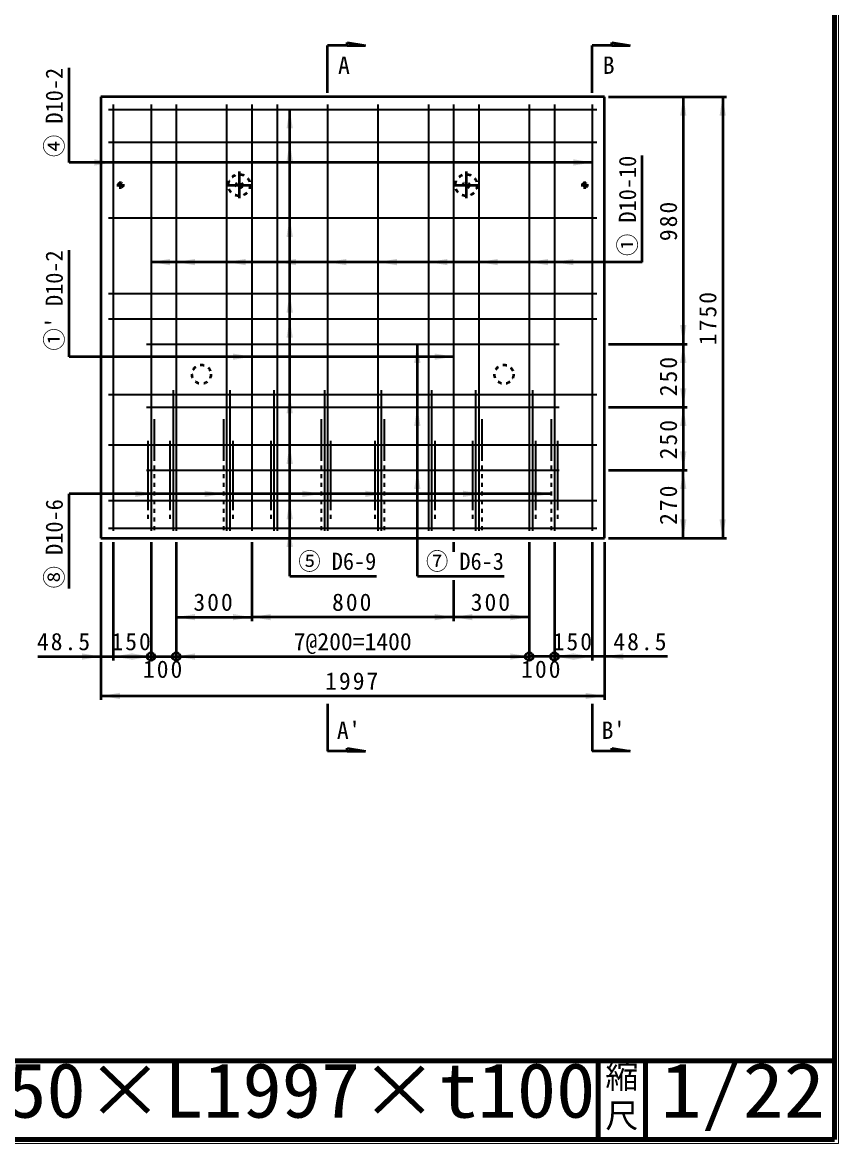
# Model space of a CAD drawing. Units: millimetres, scale not verified. Extents: x 100 to 4105, y 100 to 2870.
# Drawn here: x 3069 to 4105, y 100 to 1522 of the extents above; entities that cross this region are included whole.
import ezdxf
from ezdxf.enums import TextEntityAlignment as Align

# ---------------------------------------------------------------- set-up
doc = ezdxf.new("R2010")
doc.units = ezdxf.units.MM
doc.header["$LTSCALE"] = 5
doc.linetypes.add('USER2', pattern=[13.4, 10, -1.2, 1, -1.2])
doc.linetypes.add('USER3', pattern=[2.2, 1, -1.2])
doc.layers.add('V-nasSTD', color=7, linetype='Continuous', lineweight=50)
doc.styles.add('ＭＳ ゴシック', font='')
doc.styles.get('ＭＳ ゴシック').set_extended_font_data('MS Gothic')

msp = doc.modelspace()

# ---------------------------------------------------------------- hatches: boundary and pattern name
at = {"layer": 'V-nasSTD'}
for points in [[(3907.897, 1403.838), (3911.897, 1403.838), (3907.897, 1427.838), (3903.897, 1403.838)], [(3957.897, 1403.838), (3961.897, 1403.838), (3957.897, 1427.838), (3953.897, 1403.838)], [(3408.377, 1387.838), (3412.377, 1387.838), (3408.377, 1411.838), (3404.377, 1387.838)], [(3408.377, 1346.238), (3412.377, 1346.238), (3408.377, 1370.238), (3404.377, 1346.238)], [(3160.377, 1344.638), (3160.377, 1340.638), (3184.377, 1344.638), (3160.377, 1348.638)], [(3768.377, 1344.638), (3768.377, 1340.638), (3792.377, 1344.638), (3768.377, 1348.638)], [(3408.377, 1250.238), (3412.377, 1250.238), (3408.377, 1274.238), (3404.377, 1250.238)], [(3256.377, 1218.238), (3256.377, 1214.238), (3232.377, 1218.238), (3256.377, 1222.238)], [(3288.377, 1218.238), (3288.377, 1214.238), (3264.377, 1218.238), (3288.377, 1222.238)], [(3352.377, 1218.238), (3352.377, 1214.238), (3328.377, 1218.238), (3352.377, 1222.238)], [(3416.377, 1218.238), (3416.377, 1214.238), (3392.377, 1218.238), (3416.377, 1222.238)], [(3480.377, 1218.238), (3480.377, 1214.238), (3456.377, 1218.238), (3480.377, 1222.238)], [(3544.377, 1218.238), (3544.377, 1214.238), (3520.377, 1218.238), (3544.377, 1222.238)], [(3608.377, 1218.238), (3608.377, 1214.238), (3584.377, 1218.238), (3608.377, 1222.238)], [(3672.377, 1218.238), (3672.377, 1214.238), (3648.377, 1218.238), (3672.377, 1222.238)], [(3736.377, 1218.238), (3736.377, 1214.238), (3712.377, 1218.238), (3736.377, 1222.238)], [(3768.377, 1218.238), (3768.377, 1214.238), (3744.377, 1218.238), (3768.377, 1222.238)], [(3408.377, 1154.238), (3412.377, 1154.238), (3408.377, 1178.238), (3404.377, 1154.238)], [(3408.377, 1122.238), (3412.377, 1122.238), (3408.377, 1146.238), (3404.377, 1122.238)], [(3907.897, 1138.238), (3911.897, 1138.238), (3907.897, 1114.238), (3903.897, 1138.238)], [(3570.377, 1090.238), (3574.377, 1090.238), (3570.377, 1114.238), (3566.377, 1090.238)], [(3907.897, 1090.238), (3911.897, 1090.238), (3907.897, 1114.238), (3903.897, 1090.238)], [(3336.377, 1098.238), (3336.377, 1094.238), (3360.377, 1098.238), (3336.377, 1102.238)], [(3592.377, 1098.238), (3592.377, 1094.238), (3616.377, 1098.238), (3592.377, 1102.238)], [(3907.897, 1058.238), (3911.897, 1058.238), (3907.897, 1034.238), (3903.897, 1058.238)], [(3408.377, 1026.238), (3412.377, 1026.238), (3408.377, 1050.238), (3404.377, 1026.238)], [(3570.377, 1010.238), (3574.377, 1010.238), (3570.377, 1034.238), (3566.377, 1010.238)], [(3907.897, 1010.238), (3911.897, 1010.238), (3907.897, 1034.238), (3903.897, 1010.238)], [(3408.377, 962.238), (3412.377, 962.238), (3408.377, 986.238), (3404.377, 962.238)], [(3907.897, 978.238), (3911.897, 978.238), (3907.897, 954.238), (3903.897, 978.238)], [(3570.377, 930.238), (3574.377, 930.238), (3570.377, 954.238), (3566.377, 930.238)], [(3907.897, 930.238), (3911.897, 930.238), (3907.897, 954.238), (3903.897, 930.238)], [(3212.377, 924.25), (3212.377, 920.25), (3236.377, 924.25), (3212.377, 928.25)], [(3300.377, 924.25), (3300.377, 920.25), (3324.377, 924.25), (3300.377, 928.25)], [(3424.377, 924.25), (3424.377, 920.25), (3448.377, 924.25), (3424.377, 928.25)], [(3504.377, 924.25), (3504.377, 920.25), (3528.377, 924.25), (3504.377, 928.25)], [(3628.377, 924.25), (3628.377, 920.25), (3652.377, 924.25), (3628.377, 928.25)], [(3716.377, 924.25), (3716.377, 920.25), (3740.377, 924.25), (3716.377, 928.25)], [(3408.377, 891.838), (3412.377, 891.838), (3408.377, 915.838), (3404.377, 891.838)], [(3907.897, 891.838), (3911.897, 891.838), (3907.897, 867.838), (3903.897, 891.838)], [(3957.897, 891.838), (3961.897, 891.838), (3957.897, 867.838), (3953.897, 891.838)], [(3408.377, 856.638), (3412.377, 856.638), (3408.377, 880.638), (3404.377, 856.638)], [(3288.377, 767.838), (3288.377, 763.838), (3264.377, 767.838), (3288.377, 771.838)], [(3336.377, 767.838), (3336.377, 763.838), (3360.377, 767.838), (3336.377, 771.838)], [(3384.377, 767.838), (3384.377, 763.838), (3360.377, 767.838), (3384.377, 771.838)], [(3592.377, 767.838), (3592.377, 763.838), (3616.377, 767.838), (3592.377, 771.838)], [(3640.377, 767.838), (3640.377, 763.838), (3616.377, 767.838), (3640.377, 771.838)], [(3688.377, 767.838), (3688.377, 763.838), (3712.377, 767.838), (3688.377, 771.838)], [(3144.857, 717.838), (3144.857, 713.838), (3168.857, 717.838), (3144.857, 721.838)], [(3208.377, 717.838), (3208.377, 713.838), (3184.377, 717.838), (3208.377, 721.838)], [(3208.377, 717.838), (3208.377, 713.838), (3232.377, 717.838), (3208.377, 721.838)], [(3288.377, 717.838), (3288.377, 713.838), (3264.377, 717.838), (3288.377, 721.838)], [(3288.377, 717.838), (3288.377, 713.838), (3264.377, 717.838), (3288.377, 721.838)], [(3688.377, 717.838), (3688.377, 713.838), (3712.377, 717.838), (3688.377, 721.838)], [(3768.377, 717.838), (3768.377, 713.838), (3744.377, 717.838), (3768.377, 721.838)], [(3768.377, 717.838), (3768.377, 713.838), (3792.377, 717.838), (3768.377, 721.838)], [(3831.897, 717.838), (3831.897, 713.838), (3807.897, 717.838), (3831.897, 721.838)], [(3192.857, 667.838), (3192.857, 663.838), (3168.857, 667.838), (3192.857, 671.838)], [(3783.897, 667.838), (3783.897, 663.838), (3807.897, 667.838), (3783.897, 671.838)]]:
    msp.add_hatch(color=256, dxfattribs=at).paths.add_polyline_path(points)

# ---------------------------------------------------------------- linework, layer by layer
at = {"layer": 'V-nasSTD', "lineweight": 100}
for p, q in [((4100, 105), (4100, 2865)), ((105, 205), (4100, 205)), ((3800, 205), (3800, 105)), ((3860, 205), (3860, 105)), ((105, 105), (4100, 105))]:
    msp.add_line(p, q, dxfattribs=at)
at = {"layer": 'V-nasSTD'}
for p, q in [((3481.377, 1492.838), (3481.377, 1496.678)), ((3481.377, 1496.678), (3504.417, 1492.838)), ((3817.377, 1492.838), (3817.377, 1496.678)), ((3817.377, 1496.678), (3840.417, 1492.838)), ((3456.377, 1432.838), (3456.377, 1492.838)), ((3481.377, 1492.838), (3456.377, 1492.838)), ((3481.377, 1492.838), (3504.417, 1492.838)), ((3792.377, 1432.838), (3792.377, 1492.838)), ((3817.377, 1492.838), (3792.377, 1492.838)), ((3817.377, 1492.838), (3840.417, 1492.838)), ((3128.377, 1344.638), (3128.377, 1464.638)), ((3168.857, 1427.838), (3168.857, 867.838)), ((3807.897, 1427.838), (3168.857, 1427.838)), ((3807.897, 867.838), (3807.897, 1427.838)), ((3812.897, 1427.838), (3962.897, 1427.838)), ((3907.897, 1427.838), (3907.897, 1114.238)), ((3957.897, 1427.838), (3957.897, 867.838)), ((3408.377, 819.838), (3408.377, 1411.838)), ((3855.897, 1218.238), (3855.897, 1353.238)), ((3792.377, 1344.638), (3128.377, 1344.638)), ((3128.377, 1098.238), (3128.377, 1233.238)), ((3855.897, 1218.238), (3232.377, 1218.238)), ((3570.377, 819.838), (3570.377, 1114.238)), ((3812.897, 1114.238), (3912.897, 1114.238)), ((3907.897, 1114.238), (3907.897, 1034.238)), ((3616.377, 1098.238), (3128.377, 1098.238)), ((3812.897, 1034.238), (3912.897, 1034.238)), ((3907.897, 1034.238), (3907.897, 954.238)), ((3812.897, 954.238), (3912.897, 954.238)), ((3907.897, 867.838), (3907.897, 954.238)), ((3128.377, 804.25), (3128.377, 924.25)), ((3740.377, 924.25), (3128.377, 924.25)), ((3168.857, 867.838), (3807.897, 867.838)), ((3812.897, 867.838), (3962.897, 867.838)), ((3168.857, 862.838), (3168.857, 662.838)), ((3184.377, 862.838), (3184.377, 712.838)), ((3232.377, 862.838), (3232.377, 712.838)), ((3264.377, 862.838), (3264.377, 712.838)), ((3360.377, 862.838), (3360.377, 762.838)), ((3616.377, 862.838), (3616.377, 850.838)), ((3712.377, 862.838), (3712.377, 712.838)), ((3744.377, 862.838), (3744.377, 712.838)), ((3792.377, 862.838), (3792.377, 712.838)), ((3807.897, 862.838), (3807.897, 662.838)), ((3408.377, 819.838), (3518.377, 819.838)), ((3570.377, 819.838), (3680.377, 819.838)), ((3616.377, 814.838), (3616.377, 762.838)), ((3264.377, 767.838), (3360.377, 767.838)), ((3616.377, 767.838), (3360.377, 767.838)), ((3712.377, 767.838), (3616.377, 767.838)), ((3088.857, 717.838), (3168.857, 717.838)), ((3168.857, 717.838), (3184.377, 717.838)), ((3184.377, 717.838), (3232.377, 717.838)), ((3232.377, 717.838), (3264.377, 717.838)), ((3264.377, 717.838), (3712.377, 717.838)), ((3744.377, 717.838), (3712.377, 717.838)), ((3792.377, 717.838), (3744.377, 717.838)), ((3807.897, 717.838), (3792.377, 717.838)), ((3887.897, 717.838), (3807.897, 717.838)), ((3168.857, 667.838), (3807.897, 667.838)), ((3456.377, 657.838), (3456.377, 597.838)), ((3792.377, 657.838), (3792.377, 597.838)), ((3481.377, 597.838), (3456.377, 597.838)), ((3481.377, 597.838), (3481.377, 601.678)), ((3481.377, 601.678), (3504.417, 597.838)), ((3481.377, 597.838), (3504.417, 597.838)), ((3817.377, 597.838), (3792.377, 597.838)), ((3817.377, 597.838), (3817.377, 601.678)), ((3817.377, 601.678), (3840.417, 597.838)), ((3840.417, 597.838), (3817.377, 597.838))]:
    msp.add_line(p, q, dxfattribs=at)
at = {"layer": 'V-nasSTD', "lineweight": 35}
for p, q in [((3178.457, 1411.838), (3798.297, 1411.838)), ((3184.377, 1418.238), (3184.377, 877.438)), ((3232.377, 1418.238), (3232.377, 877.438)), ((3264.377, 1418.238), (3264.377, 877.438)), ((3328.377, 1418.238), (3328.377, 877.438)), ((3360.377, 1418.238), (3360.377, 877.438)), ((3392.377, 1418.238), (3392.377, 877.438)), ((3456.377, 1418.238), (3456.377, 877.438)), ((3520.377, 1418.238), (3520.377, 877.438)), ((3584.377, 1418.238), (3584.377, 877.438)), ((3616.377, 1418.238), (3616.377, 877.438)), ((3648.377, 1418.238), (3648.377, 877.438)), ((3712.377, 1418.238), (3712.377, 877.438)), ((3744.377, 1418.238), (3744.377, 877.438)), ((3792.377, 1418.238), (3792.377, 877.438)), ((3178.457, 1370.238), (3798.297, 1370.238)), ((3178.457, 1274.238), (3798.297, 1274.238)), ((3178.457, 1178.238), (3798.297, 1178.238)), ((3178.457, 1146.238), (3798.297, 1146.238)), ((3226.457, 1114.238), (3750.297, 1114.238)), ((3260.377, 1055.838), (3260.377, 877.438)), ((3332.377, 1055.838), (3332.377, 877.438)), ((3388.377, 1055.838), (3388.377, 877.438)), ((3452.377, 1055.838), (3452.377, 877.438)), ((3524.377, 1055.838), (3524.377, 877.438)), ((3588.377, 1055.838), (3588.377, 877.438)), ((3644.377, 1055.838), (3644.377, 877.438)), ((3716.377, 1055.838), (3716.377, 877.438)), ((3178.457, 1050.238), (3798.297, 1050.238)), ((3226.457, 1034.238), (3750.297, 1034.238)), ((3236.377, 1019.066), (3236.377, 971.066)), ((3324.377, 1019.066), (3324.377, 971.066)), ((3448.377, 1019.066), (3448.377, 971.066)), ((3528.377, 1019.066), (3528.377, 971.066)), ((3652.377, 1019.066), (3652.377, 971.066)), ((3740.377, 1019.066), (3740.377, 971.066)), ((3178.457, 986.238), (3798.297, 986.238)), ((3228.377, 991.607), (3228.377, 908.727)), ((3256.377, 991.607), (3256.377, 908.727)), ((3336.377, 991.607), (3336.377, 908.727)), ((3384.377, 991.607), (3384.377, 908.727)), ((3460.377, 991.607), (3460.377, 908.727)), ((3516.377, 991.607), (3516.377, 908.727)), ((3592.377, 991.607), (3592.377, 908.727)), ((3640.377, 991.607), (3640.377, 908.727)), ((3720.377, 991.607), (3720.377, 908.727)), ((3748.377, 991.607), (3748.377, 908.727)), ((3226.457, 954.238), (3750.297, 954.238)), ((3178.457, 915.838), (3798.297, 915.838)), ((3178.457, 880.638), (3798.297, 880.638))]:
    msp.add_line(p, q, dxfattribs=at)
at = {"layer": 'V-nasSTD', "linetype": 'USER2'}
for p, q in [((3344.377, 1333.278), (3344.377, 1299.358)), ((3632.377, 1333.278), (3632.377, 1299.358)), ((3189.017, 1315.838), (3198.617, 1315.838)), ((3193.817, 1311.038), (3193.817, 1320.638)), ((3327.417, 1315.838), (3361.337, 1315.838)), ((3615.417, 1315.838), (3649.337, 1315.838)), ((3778.137, 1315.838), (3787.737, 1315.838)), ((3782.937, 1311.038), (3782.937, 1320.638))]:
    msp.add_line(p, q, dxfattribs=at)
at = {"layer": 'V-nasSTD', "linetype": 'USER3', "lineweight": 35}
for p, q in [((3236.377, 971.066), (3236.377, 874.878)), ((3324.377, 971.066), (3324.377, 874.878)), ((3448.377, 971.066), (3448.377, 874.878)), ((3528.377, 971.066), (3528.377, 874.878)), ((3652.377, 971.066), (3652.377, 874.878)), ((3740.377, 971.066), (3740.377, 874.878)), ((3228.377, 908.727), (3228.377, 890.238)), ((3256.377, 908.727), (3256.377, 890.238)), ((3336.377, 908.727), (3336.377, 890.238)), ((3384.377, 908.727), (3384.377, 890.238)), ((3460.377, 908.727), (3460.377, 890.238)), ((3516.377, 908.727), (3516.377, 890.238)), ((3592.377, 908.727), (3592.377, 890.238)), ((3640.377, 908.727), (3640.377, 890.238)), ((3720.377, 908.727), (3720.377, 890.238)), ((3748.377, 908.727), (3748.377, 890.238))]:
    msp.add_line(p, q, dxfattribs=at)
at = {"layer": 'V-nasSTD', "lineweight": 13}
msp.add_lwpolyline([(100, 100), (100, 2870), (4105, 2870), (4105, 100)], close=True, dxfattribs=at)
at = {"layer": 'V-nasSTD', "linetype": 'USER3'}
for centre, radius in [((3344.377, 1315.838), 13.76), ((3632.377, 1315.838), 13.76), ((3193.817, 1315.838), 3.04), ((3193.817, 1315.838), 1.92), ((3193.817, 1315.838), 1.6), ((3344.377, 1315.838), 4), ((3632.377, 1315.838), 4), ((3782.937, 1315.838), 3.04), ((3782.937, 1315.838), 1.92), ((3782.937, 1315.838), 1.6), ((3296.377, 1075.838), 12), ((3680.377, 1075.838), 12)]:
    msp.add_circle(centre, radius, dxfattribs=at)
at = {"layer": 'V-nasSTD'}
for centre in [(3232.377, 717.838), (3264.377, 717.838), (3712.377, 717.838), (3744.377, 717.838)]:
    msp.add_circle(centre, 5, dxfattribs=at)

# ---------------------------------------------------------------- texts
at = {"layer": 'V-nasSTD', "style": 'ＭＳ ゴシック'}
for s, p in [('A', (3477.243, 1479.014)), ('B', (3813.243, 1479.014)), ('7@200=1400', (3488.377, 747.838)), ("A'", (3483.266, 635.394)), ("B'", (3819.266, 635.394))]:
    msp.add_text(s, height=21.99, dxfattribs=at).set_placement(p, align=Align.TOP_CENTER)
at = {"layer": 'V-nasSTD', "style": 'ＭＳ ゴシック', "width": 0.95}
for s, p in [('④ D10-2', (3098.569, 1408.003)), ('① D10-10', (3826.089, 1289.523)), ("①' D10-2", (3098.569, 1169.523)), ('⑧ D10-6', (3098.569, 860.885))]:
    msp.add_text(s, height=21.85, rotation=90, dxfattribs=at).set_placement(p, align=Align.TOP_CENTER)
for s, p in [('⑤ D6-9', (3468.821, 849.646)), ('⑦ D6-3', (3630.821, 849.646))]:
    msp.add_text(s, height=21.85, dxfattribs=at).set_placement(p, align=Align.TOP_CENTER)
at = {"layer": 'V-nasSTD', "style": 'ＭＳ ゴシック'}
for s, width, p in [('H1750×B1350×L1997×t100', 1.05, (2552.5, 202.508)), ('1/22', 1.1, (3879, 202.582))]:
    msp.add_text(s, height=69.65, dxfattribs=dict(at, width=width)).set_placement(p, align=Align.TOP_LEFT)
for s, p in [('縮', (3808.982, 200.999)), ('尺', (3808.976, 151.01))]:
    msp.add_text(s, height=30.79, dxfattribs=at).set_placement(p, align=Align.TOP_LEFT)
at = {"layer": 'V-nasSTD', "char_height": 21.99, "attachment_point": 2, "rotation": 90, "style": 'ＭＳ ゴシック'}
for s, insert in [('\\T1.17;980', (3877.897, 1271.038)), ('\\T1.17;1750', (3927.897, 1147.838)), ('\\T1.17;250', (3877.897, 1074.238)), ('\\T1.17;250', (3877.897, 994.238)), ('\\T1.17;270', (3877.897, 911.038))]:
    msp.add_mtext(s, dxfattribs=dict(at, insert=insert))
at = {"layer": 'V-nasSTD', "char_height": 21.99, "attachment_point": 2, "style": 'ＭＳ ゴシック'}
for s, insert in [('\\T1.17;300', (3312.377, 797.838)), ('\\T1.17;800', (3488.377, 797.838)), ('\\T1.17;300', (3664.377, 797.838)), ('\\T1.17;48.5', (3122.607, 747.838)), ('\\T1.17;150', (3208.377, 747.838)), ('\\T1.17;150', (3768.377, 747.838)), ('\\T1.17;48.5', (3854.147, 747.838)), ('\\T1.17;100', (3248.377, 712.838)), ('\\T1.17;100', (3728.377, 712.838)), ('\\T1.17;1997', (3488.377, 697.838))]:
    msp.add_mtext(s, dxfattribs=dict(at, insert=insert))

doc.saveas('drawing.dxf')
